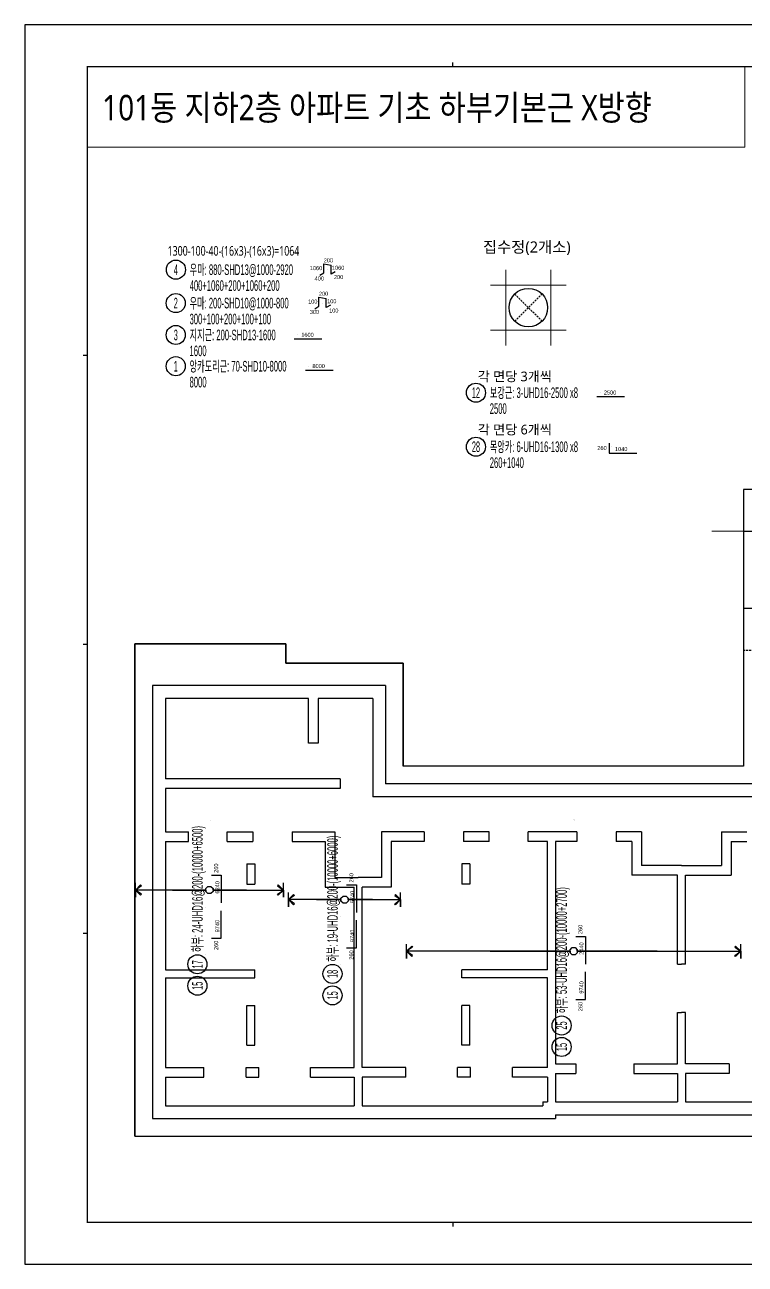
# Model space of a CAD drawing. Header units: millimetres. Extents: x 317501 to 814054, y -400799 to -14117.
# Drawn here: x 418421 to 440841, y -142411 to -103847 of the extents above; entities that cross this region are included whole.
import ezdxf
from ezdxf.enums import TextEntityAlignment as Align

# ---------------------------------------------------------------- set-up
doc = ezdxf.new("R2010")
doc.units = ezdxf.units.MM
doc.header["$LTSCALE"] = 38
doc.linetypes.add('HID', pattern=[2.5, 2, -0.5])
doc.linetypes.add('XS-기초$0$HID', pattern=[2.3, 1.5, -0.8])
for name, color, linetype in [('00', 7, 'Continuous'), ('DIM', 7, 'Continuous'), ('RP_TAG', 7, 'Continuous'), ('XDIM', 7, 'Continuous'), ('XREBAR', 1, 'Continuous'), ('XS-기초$0$기초꺽임', 4, 'XS-기초$0$HID'), ('XS-기초$0$기초연단', 3, 'Continuous'), ('XS-기초$0$집수정', 21, 'Continuous'), ('철근변경선', 1, 'HID')]:
    doc.layers.add(name, color=color, linetype=linetype)
doc.layers.add('XTITLE', color=22, linetype='Continuous', lineweight=0)
doc.styles.add('RPWK1', font='Dotum.ttf', dxfattribs={"bigfont": 'whgtxt.shx'})
doc.styles.add('RPWK2', font='Dotum.ttf')
doc.styles.add('돋움', font='malgun.ttf')

# ---------------------------------------------------------------- blocks, each defined once
blk = doc.blocks.new('dhs_sheet2e')
at = {"color": 7}
for p, q in [((20500.6, 57331.7), (20500.6, 57531.5)), ((2996.4, 43498.2), (2796.7, 43498.2)), ((2996.4, 29664.7), (2796.7, 29664.7)), ((2996.4, 15831.2), (2796.7, 15831.2)), ((20500.6, 1997.6), (20500.6, 1797.9))]:
    blk.add_line(p, q, dxfattribs=at)
blk.add_lwpolyline([(84000, 0), (84000, 59329.4), (0, 59329.4), (0, 0)], close=True, dxfattribs=at)
at = {"color": 30, "const_width": 64.9}
blk.add_lwpolyline([(81003.6, 57331.7), (2996.4, 57331.7), (2996.4, 1997.6), (81003.6, 1997.6)], close=True, dxfattribs=at)
blk = doc.blocks.new('szdhdte')
at = {"layer": 'DIM', "color": 5}
for p, q in [((-11685, 3060), (-18935, 3060)), ((-18935, 3060), (-18935, -10415)), ((-11685, 3060), (-11685, 0)), ((-14085, 2660), (-18535, 2660)), ((-18535, 2660), (-18535, 160)), ((-14085, 1270), (-14085, 2660)), ((-12085, 2660), (-13785, 2660)), ((-13785, 2660), (-13785, 1270)), ((-12085, 2660), (-12085, -400)), ((-13785, 1270), (-14085, 1270)), ((-13095, 160), (-18535, 160)), ((-13095, 160), (-13095, -140)), ((0, 0), (-11685, 0)), ((-13095, -140), (-18535, -140)), ((-18535, -140), (-18535, -1490)), ((400, -400), (-12085, -400)), ((-18535, -1490), (-17820, -1490)), ((-17820, -1790), (-17820, -1490)), ((-16610, -1790), (-16610, -1490)), ((-16610, -1490), (-15810, -1490)), ((-15810, -1490), (-15810, -1790)), ((-14590, -1490), (-14590, -1790)), ((-14590, -1490), (-13260, -1490)), ((-13260, -1490), (-13260, -2910)), ((-10480, -1490), (-11810, -1490)), ((-11810, -1490), (-11810, -2910)), ((-10480, -1490), (-10480, -1790)), ((-9260, -1490), (-9260, -1790)), ((-8460, -1490), (-9260, -1490)), ((-8460, -1790), (-8460, -1490)), ((-7250, -1790), (-7250, -1490)), ((-6495, -1490), (-7250, -1490)), ((-5730, -1490), (-6495, -1490)), ((-5730, -1490), (-5730, -1790)), ((-3720, -1490), (-4510, -1490)), ((-4510, -1490), (-4510, -1790)), ((-3720, -1490), (-3720, -2540)), ((-1230, -1490), (-440, -1490)), ((-1230, -1490), (-1230, -2540)), ((-18535, -1790), (-17820, -1790)), ((-18535, -1790), (-18535, -5785)), ((-16610, -1790), (-15810, -1790)), ((-14590, -1790), (-13560, -1790)), ((-13560, -1790), (-13560, -3210)), ((-10480, -1790), (-11510, -1790)), ((-11510, -1790), (-11510, -3210)), ((-8460, -1790), (-9260, -1790)), ((-6645, -1790), (-7250, -1790)), ((-6645, -5785), (-6645, -1790)), ((-6395, -1790), (-6395, -8710)), ((-5730, -1790), (-6395, -1790)), ((-4020, -1790), (-4510, -1790)), ((-4020, -1790), (-4020, -2840)), ((-930, -1790), (-440, -1790)), ((-930, -1790), (-930, -2840)), ((-16005, -2490), (-16005, -3120)), ((-16005, -2490), (-15755, -2490)), ((-15755, -2490), (-15755, -3120)), ((-9315, -2490), (-9315, -3120)), ((-9065, -2490), (-9315, -2490)), ((-9065, -2490), (-9065, -3120)), ((-2475, -2540), (-3720, -2540)), ((-2475, -2540), (-1230, -2540)), ((-13260, -2910), (-12535, -2910)), ((-11810, -2910), (-12535, -2910)), ((-2600, -2840), (-4020, -2840)), ((-2600, -5610), (-2600, -2840)), ((-2350, -5610), (-2350, -2840)), ((-2350, -2840), (-930, -2840)), ((-16005, -3120), (-15755, -3120)), ((-13560, -3210), (-12660, -3210)), ((-12660, -8830), (-12660, -3210)), ((-12410, -8830), (-12410, -3210)), ((-11510, -3210), (-12410, -3210)), ((-9065, -3120), (-9315, -3120)), ((-2600, -5610), (-2475, -5610)), ((-2350, -5610), (-2475, -5610)), ((-18535, -5785), (-15755, -5785)), ((-18535, -6035), (-15755, -6035)), ((-18535, -6035), (-18535, -8830)), ((-15755, -6035), (-15755, -5785)), ((-6645, -5785), (-9315, -5785)), ((-9315, -6035), (-9315, -5785)), ((-6645, -6035), (-9315, -6035)), ((-6645, -8830), (-6645, -6035)), ((-16005, -8130), (-16005, -6895)), ((-16005, -6895), (-15755, -6895)), ((-15755, -8130), (-15755, -6895)), ((-9315, -8130), (-9315, -6895)), ((-9065, -6895), (-9315, -6895)), ((-9065, -8130), (-9065, -6895)), ((-2600, -8710), (-2600, -7110)), ((-2600, -7110), (-2475, -7110)), ((-2350, -7110), (-2475, -7110)), ((-2350, -8710), (-2350, -7110)), ((-16005, -8130), (-15755, -8130)), ((-9065, -8130), (-9315, -8130)), ((-18535, -8830), (-17335, -8830)), ((-17335, -9130), (-17335, -8830)), ((-16025, -8830), (-15625, -8830)), ((-16025, -9130), (-16025, -8830)), ((-15625, -9130), (-15625, -8830)), ((-14015, -8830), (-12660, -8830)), ((-14015, -9130), (-14015, -8830)), ((-11055, -8830), (-12410, -8830)), ((-11055, -9130), (-11055, -8830)), ((-9045, -8830), (-9445, -8830)), ((-9445, -9130), (-9445, -8830)), ((-9045, -9130), (-9045, -8830)), ((-7735, -9130), (-7735, -8830)), ((-6645, -8830), (-7735, -8830)), ((-6395, -8710), (-5765, -8710)), ((-5765, -8710), (-5765, -9010)), ((-3955, -8710), (-2600, -8710)), ((-3955, -8710), (-3955, -9010)), ((-995, -8710), (-2350, -8710)), ((-995, -8710), (-995, -9010)), ((-18535, -9130), (-17335, -9130)), ((-18535, -9130), (-18535, -10015)), ((-16025, -9130), (-15625, -9130)), ((-14015, -9130), (-12660, -9130)), ((-12660, -9130), (-12660, -10015)), ((-11055, -9130), (-12410, -9130)), ((-12410, -9130), (-12410, -10015)), ((-9045, -9130), (-9445, -9130)), ((-6645, -9130), (-7735, -9130)), ((-6645, -9130), (-6645, -9895)), ((-6395, -9010), (-6395, -9895)), ((-6395, -9010), (-5765, -9010)), ((-3955, -9010), (-2600, -9010)), ((-2600, -9010), (-2600, -9895)), ((-995, -9010), (-2350, -9010)), ((-2350, -9010), (-2350, -9895)), ((-18535, -10015), (-12660, -10015)), ((-12410, -10015), (-6795, -10015)), ((-6795, -9895), (-6795, -10015)), ((-6795, -9895), (-6645, -9895)), ((-6395, -9895), (-2600, -9895)), ((-2350, -9895), (1420, -9895)), ((-6395, -10295), (-6395, -10415)), ((-6395, -10295), (5225, -10295)), ((-18935, -10415), (-6395, -10415))]:
    blk.add_line(p, q, dxfattribs=at)
at = {"layer": 'XS-기초$0$기초꺽임', "color": 8}
blk.add_lwpolyline([(3800, 9160), (-550, 9160), (-550, 7860), (9900, 7860), (9900, 2960), (7600, 2960), (7600, 5460), (-550, 5460), (-550, 4160), (1300, 4160), (1300, 3760), (2800, 3760), (2800, 4160), (6300, 4160), (6300, 1310), (11200, 1310), (11200, 7285), (11980, 7285), (11980, 10285), (10480, 10285), (10480, 9510), (5700, 9510), (5700, 9760), (3800, 9760)], close=True, dxfattribs=at)
at = {"layer": 'XS-기초$0$기초연단'}
for p, q in [((-550, 9160), (-550, 550)), ((3800, 9160), (-550, 9160)), ((-19485, -10965), (-19485, 4360)), ((-19485, 4360), (-14785, 4360)), ((-14785, 4360), (-14785, 3760)), ((-14785, 3760), (-11135, 3760)), ((-11135, 3760), (-11135, 550)), ((-550, 550), (-11135, 550)), ((-19485, -10965), (4725, -10965))]:
    blk.add_line(p, q, dxfattribs=at)
blk.add_lwpolyline([(4150, 20302), (4150, 17985), (3800, 17985), (3800, 9160), (-550, 9160), (-550, 7860), (9900, 7860), (9900, 2960), (7600, 2960), (7600, 5460), (-550, 5460), (-550, 550), (-11135, 550), (-11135, 3760), (-14785, 3760), (-14785, 4360), (-19485, 4360), (-19485, -10965), (4725, -10965)], dxfattribs=at)
at = {"layer": '철근변경선', "ltscale": 2, "const_width": 30}
blk.add_lwpolyline([(9900, -12612), (9900, 7860), (-1534, 7860)], dxfattribs=at)
blk = doc.blocks.new('*U1067', base_point=(432165.8795, -116975.7695))
at = {"layer": 'RP_TAG', "color": 0, "linetype": 'Continuous', "ltscale": 100}
blk.add_circle((432461.8795, -116975.7695), 297, dxfattribs=at)
at = {"layer": 'RP_TAG', "color": 0, "linetype": 'Continuous', "ltscale": 100, "style": 'RPWK1', "width": 0.5}
blk.add_text('28', height=330, dxfattribs=at).set_placement((432461.8795, -116975.7695), align=Align.MIDDLE_CENTER)
at = {"layer": 'RP_TAG', "color": 0, "linetype": 'Continuous', "ltscale": 100, "style": 'RPWK1', "width": 0.55}
for s, p in [('목앙카: 6-UHD16-1300 x8', (432890.8795, -116975.7695)), ('260+1040', (432890.8795, -117470.7695))]:
    blk.add_text(s, height=330, dxfattribs=at).set_placement(p, align=Align.MIDDLE_LEFT)
blk = doc.blocks.new('*U1068', base_point=(432165.8795, -115293.7055))
at = {"layer": 'RP_TAG', "color": 0, "linetype": 'Continuous', "ltscale": 100}
blk.add_circle((432461.8795, -115293.7055), 297, dxfattribs=at)
at = {"layer": 'RP_TAG', "color": 0, "linetype": 'Continuous', "ltscale": 100, "style": 'RPWK1', "width": 0.5}
blk.add_text('12', height=330, dxfattribs=at).set_placement((432461.8795, -115293.7055), align=Align.MIDDLE_CENTER)
at = {"layer": 'RP_TAG', "color": 0, "linetype": 'Continuous', "ltscale": 100, "style": 'RPWK1', "width": 0.55}
for s, p in [('보강근: 3-UHD16-2500 x8', (432890.8795, -115293.7055)), ('2500', (432890.8795, -115788.7055))]:
    blk.add_text(s, height=330, dxfattribs=at).set_placement(p, align=Align.MIDDLE_LEFT)
blk = doc.blocks.new('*U1069', base_point=(422827.5571, -111466.0894))
at = {"layer": 'RP_TAG', "color": 0, "linetype": 'Continuous', "ltscale": 100}
blk.add_circle((423123.5571, -111466.0894), 297, dxfattribs=at)
at = {"layer": 'RP_TAG', "color": 0, "linetype": 'Continuous', "ltscale": 100, "style": 'RPWK1', "width": 0.5}
blk.add_text('4', height=330, dxfattribs=at).set_placement((423123.5571, -111466.0894), align=Align.MIDDLE_CENTER)
at = {"layer": 'RP_TAG', "color": 0, "linetype": 'Continuous', "ltscale": 100, "style": 'RPWK1', "width": 0.55}
for s, p in [('우마: 880-SHD13@1000-2920', (423552.5571, -111466.0894)), ('400+1060+200+1060+200', (423552.5571, -111961.0894))]:
    blk.add_text(s, height=330, dxfattribs=at).set_placement(p, align=Align.MIDDLE_LEFT)
blk = doc.blocks.new('*U1070', base_point=(422824.0967, -112506.1488))
at = {"layer": 'RP_TAG', "color": 0, "linetype": 'Continuous', "ltscale": 100}
blk.add_circle((423120.0967, -112506.1488), 297, dxfattribs=at)
at = {"layer": 'RP_TAG', "color": 0, "linetype": 'Continuous', "ltscale": 100, "style": 'RPWK1', "width": 0.5}
blk.add_text('2', height=330, dxfattribs=at).set_placement((423120.0967, -112506.1488), align=Align.MIDDLE_CENTER)
at = {"layer": 'RP_TAG', "color": 0, "linetype": 'Continuous', "ltscale": 100, "style": 'RPWK1', "width": 0.55}
for s, p in [('우마: 200-SHD10@1000-800', (423549.0967, -112506.1488)), ('300+100+200+100+100', (423549.0967, -113001.1488))]:
    blk.add_text(s, height=330, dxfattribs=at).set_placement(p, align=Align.MIDDLE_LEFT)
blk = doc.blocks.new('*U1071', base_point=(422824.0967, -113497.3157))
at = {"layer": 'RP_TAG', "color": 0, "linetype": 'Continuous', "ltscale": 100}
blk.add_circle((423120.0967, -113497.3157), 297, dxfattribs=at)
at = {"layer": 'RP_TAG', "color": 0, "linetype": 'Continuous', "ltscale": 100, "style": 'RPWK1', "width": 0.5}
blk.add_text('3', height=330, dxfattribs=at).set_placement((423120.0967, -113497.3157), align=Align.MIDDLE_CENTER)
at = {"layer": 'RP_TAG', "color": 0, "linetype": 'Continuous', "ltscale": 100, "style": 'RPWK1', "width": 0.55}
for s, p in [('지지근: 200-SHD13-1600', (423549.0967, -113497.3157)), ('1600', (423549.0967, -113992.3157))]:
    blk.add_text(s, height=330, dxfattribs=at).set_placement(p, align=Align.MIDDLE_LEFT)
blk = doc.blocks.new('*U1072', base_point=(422824.0967, -114469.8928))
at = {"layer": 'RP_TAG', "color": 0, "linetype": 'Continuous', "ltscale": 100}
blk.add_circle((423120.0967, -114469.8928), 297, dxfattribs=at)
at = {"layer": 'RP_TAG', "color": 0, "linetype": 'Continuous', "ltscale": 100, "style": 'RPWK1', "width": 0.5}
blk.add_text('1', height=330, dxfattribs=at).set_placement((423120.0967, -114469.8928), align=Align.MIDDLE_CENTER)
at = {"layer": 'RP_TAG', "color": 0, "linetype": 'Continuous', "ltscale": 100, "style": 'RPWK1', "width": 0.55}
for s, p in [('앙카도리근: 70-SHD10-8000', (423549.0967, -114469.8928)), ('8000', (423549.0967, -114964.8928))]:
    blk.add_text(s, height=330, dxfattribs=at).set_placement(p, align=Align.MIDDLE_LEFT)
blk = doc.blocks.new('*U1088', base_point=(427997.4088, -133081.4086))
at = {"layer": 'RP_TAG', "color": 0, "linetype": 'Continuous', "ltscale": 100}
for centre in [(427997.409888, -133378.4086), (427997.412361, -134046.6586)]:
    blk.add_circle(centre, 297, dxfattribs=at)
at = {"layer": 'RP_TAG', "color": 0, "linetype": 'Continuous', "ltscale": 100, "style": 'RPWK1', "oblique": 359.9999999948, "width": 0.55}
blk.add_text('하부: 19-UHD16@200-(10000+6000)', height=330, rotation=90.000210454, dxfattribs=at).set_placement((427997.40847, -132998.9086), align=Align.MIDDLE_LEFT)
at = {"layer": 'RP_TAG', "color": 0, "linetype": 'Continuous', "ltscale": 100, "style": 'RPWK1', "width": 0.5}
for s, rotation, oblique, p in [('18', 90.0002104552, 359.9999999951, (427997.409888, -133378.4086)), ('15', 90.0002104619, 0.0000000017, (427997.412361, -134046.6586))]:
    blk.add_text(s, height=330, rotation=rotation, dxfattribs=dict(at, oblique=oblique)).set_placement(p, align=Align.MIDDLE_CENTER)
blk = doc.blocks.new('*U1093', base_point=(435127.4088, -134686.4086))
at = {"layer": 'RP_TAG', "color": 0, "linetype": 'Continuous', "ltscale": 100}
for centre in [(435127.409888, -134983.4086), (435127.412361, -135651.6586)]:
    blk.add_circle(centre, 297, dxfattribs=at)
at = {"layer": 'RP_TAG', "color": 0, "linetype": 'Continuous', "ltscale": 100, "style": 'RPWK1', "width": 0.55}
blk.add_text('하부: 53-UHD16@200-(10000+2700)', height=330, rotation=90.0002104601, dxfattribs=at).set_placement((435127.40847, -134603.9086), align=Align.MIDDLE_LEFT)
at = {"layer": 'RP_TAG', "color": 0, "linetype": 'Continuous', "ltscale": 100, "style": 'RPWK1', "oblique": 0.0000000017, "width": 0.5}
for s, p in [('25', (435127.409888, -134983.4086)), ('15', (435127.412361, -135651.6586))]:
    blk.add_text(s, height=330, rotation=90.0002104619, dxfattribs=at).set_placement(p, align=Align.MIDDLE_CENTER)
blk = doc.blocks.new('*U1094', base_point=(423792.4088, -132781.4086))
at = {"layer": 'RP_TAG', "color": 0, "linetype": 'Continuous', "ltscale": 100}
for centre in [(423792.409888, -133078.4086), (423792.412361, -133746.6586)]:
    blk.add_circle(centre, 297, dxfattribs=at)
at = {"layer": 'RP_TAG', "color": 0, "linetype": 'Continuous', "ltscale": 100, "style": 'RPWK1', "oblique": 359.9999999948, "width": 0.55}
blk.add_text('하부: 24-UHD16@200-(10000+6500)', height=330, rotation=90.000210454, dxfattribs=at).set_placement((423792.40847, -132698.9086), align=Align.MIDDLE_LEFT)
at = {"layer": 'RP_TAG', "color": 0, "linetype": 'Continuous', "ltscale": 100, "style": 'RPWK1', "width": 0.5}
for s, rotation, oblique, p in [('17', 90.0002104552, 359.9999999951, (423792.409888, -133078.4086)), ('15', 90.0002104619, 0.0000000017, (423792.412361, -133746.6586))]:
    blk.add_text(s, height=330, rotation=rotation, dxfattribs=dict(at, oblique=oblique)).set_placement(p, align=Align.MIDDLE_CENTER)

msp = doc.modelspace()

# ---------------------------------------------------------------- linework, layer by layer
at = {"layer": 'RP_TAG', "color": 1, "linetype": 'Continuous', "ltscale": 100}
for p, q in [((427725, -111279.4), (427952.1, -111321.5)), ((427725, -111562.8), (427725, -111279.4)), ((427952.1, -111604.9), (427952.1, -111321.5)), ((427599.5, -111640.1), (427725, -111562.8)), ((428081, -111531.5), (427952.1, -111604.9)), ((427449, -112680.2), (427574.6, -112602.8)), ((427574.6, -112319.4), (427801.6, -112361.5)), ((427574.6, -112602.8), (427574.6, -112319.4)), ((427801.6, -112644.9), (427801.6, -112361.5)), ((427930.5, -112571.6), (427801.6, -112644.9))]:
    msp.add_line(p, q, dxfattribs=at)
at = {"layer": 'RP_TAG', "color": 250, "linetype": 'Continuous', "ltscale": 100}
for p, q in [((427848.3, -111466.1), (427848.3, -111466.1)), ((427697.8, -112506.1), (427697.8, -112506.1)), ((426917.4, -113497.3), (426917.4, -113497.3)), ((427263.9, -114469.9), (427263.9, -114469.9)), ((436332.8, -115293.7), (436332.8, -115293.7)), ((436680.5, -116975.8), (436680.5, -116975.8)), ((424039.9, -131299), (424039.9, -131299)), ((428244.9, -131599), (428244.9, -131599)), ((424039.9, -132781.4), (424039.9, -132781.4)), ((428244.9, -133081.4), (428244.9, -133081.4)), ((435374.9, -133204), (435374.9, -133204)), ((435374.9, -134686.4), (435374.9, -134686.4))]:
    msp.add_line(p, q, dxfattribs=at)
at = {"layer": 'RP_TAG', "color": 1, "linetype": 'Continuous', "ltscale": 100}
for points in [[(426808.5, -113616.3), (427668.8, -113616.3)], [(427155, -114588.8), (428015.3, -114588.8)], [(436223.9, -115412.6), (437084.3, -115412.6)], [(436603.8, -116867.9), (436603.8, -117172.6), (437464, -117172.6)], [(424230.4, -130307.4), (424534.9, -130307.4), (424534.9, -131167)], [(428435.4, -130607.4), (428739.9, -130607.4), (428739.9, -131467)], [(424230.4, -132270.8), (424534.9, -132270.8), (424534.9, -131411.2)], [(428435.4, -132570.8), (428739.9, -132570.8), (428739.9, -131711.2)], [(435565.4, -132212.4), (435869.9, -132212.4), (435869.9, -133072)], [(435565.4, -134175.8), (435869.9, -134175.8), (435869.9, -133316.2)]]:
    msp.add_lwpolyline(points, dxfattribs=at)
at = {"layer": 'XDIM', "color": 4, "linetype": 'Continuous', "ltscale": 6.50051e-315, "elevation": -1.5}
for points in [[(423017.4, -130767.7), (424054.9, -130767.7), (424054.9, -130814.3), (424054.9, -130721.1), (424120.8, -130655.2), (424214, -130655.2), (424279.9, -130721.1), (424279.9, -130814.3), (424214, -130880.2), (424120.8, -130880.2), (424054.9, -130814.3), (424054.9, -130767.7), (423017.4, -130767.7), (423017.4, -130767.7), (421867.4, -130767.7), (422026.5, -130608.6), (422051.7, -130638.6), (421867.4, -130767.7), (422026.5, -130926.8), (422051.7, -130896.7), (421867.4, -130767.7), (421867.4, -130992.7), (421867.4, -130542.7)], [(425317.4, -130767.7), (424279.9, -130767.7), (424279.9, -130721.1), (424279.9, -130814.3), (424214, -130880.2), (424120.8, -130880.2), (424054.9, -130814.3), (424054.9, -130721.1), (424120.8, -130655.2), (424214, -130655.2), (424279.9, -130721.1), (424279.9, -130767.7), (425317.4, -130767.7), (425317.4, -130767.7), (426467.4, -130767.7), (426308.3, -130926.8), (426283.1, -130896.7), (426467.4, -130767.7), (426308.3, -130608.6), (426283.1, -130638.6), (426467.4, -130767.7), (426467.4, -130992.7), (426467.4, -130542.7)], [(427499.9, -131067.7), (428259.9, -131067.7), (428259.9, -131114.3), (428259.9, -131021.1), (428325.8, -130955.2), (428419, -130955.2), (428484.9, -131021.1), (428484.9, -131114.3), (428419, -131180.2), (428325.8, -131180.2), (428259.9, -131114.3), (428259.9, -131067.7), (427499.9, -131067.7), (427499.9, -131067.7), (426627.4, -131067.7), (426786.5, -130908.6), (426811.7, -130938.6), (426627.4, -131067.7), (426786.5, -131226.8), (426811.7, -131196.7), (426627.4, -131067.7), (426627.4, -131292.7), (426627.4, -130842.7)], [(429244.9, -131067.7), (428484.9, -131067.7), (428484.9, -131021.1), (428484.9, -131114.3), (428419, -131180.2), (428325.8, -131180.2), (428259.9, -131114.3), (428259.9, -131021.1), (428325.8, -130955.2), (428419, -130955.2), (428484.9, -131021.1), (428484.9, -131067.7), (429244.9, -131067.7), (429244.9, -131067.7), (430117.4, -131067.7), (429958.3, -131226.8), (429933.1, -131196.7), (430117.4, -131067.7), (429958.3, -130908.6), (429933.1, -130938.6), (430117.4, -131067.7), (430117.4, -131292.7), (430117.4, -130842.7)], [(432902.4, -132672.7), (435389.9, -132672.7), (435389.9, -132719.3), (435389.9, -132626.1), (435455.8, -132560.2), (435549, -132560.2), (435614.9, -132626.1), (435614.9, -132719.3), (435549, -132785.2), (435455.8, -132785.2), (435389.9, -132719.3), (435389.9, -132672.7), (432902.4, -132672.7), (432902.4, -132672.7), (430302.4, -132672.7), (430461.5, -132513.6), (430486.7, -132543.6), (430302.4, -132672.7), (430461.5, -132831.8), (430486.7, -132801.7), (430302.4, -132672.7), (430302.4, -132897.7), (430302.4, -132447.7)], [(438102.4, -132672.7), (435614.9, -132672.7), (435614.9, -132626.1), (435614.9, -132719.3), (435549, -132785.2), (435455.8, -132785.2), (435389.9, -132719.3), (435389.9, -132626.1), (435455.8, -132560.2), (435549, -132560.2), (435614.9, -132626.1), (435614.9, -132672.7), (438102.4, -132672.7), (438102.4, -132672.7), (440702.4, -132672.7), (440543.3, -132831.8), (440518.1, -132801.7), (440702.4, -132672.7), (440543.3, -132513.6), (440518.1, -132543.6), (440702.4, -132672.7), (440702.4, -132897.7), (440702.4, -132447.7)]]:
    msp.add_lwpolyline(points, dxfattribs=at)
at = {"layer": 'XDIM', "color": 1}
msp.add_circle((434092.6, -112647.3), 600, dxfattribs=at)
at = {"layer": 'XREBAR', "color": 171, "linetype": 'Continuous', "ltscale": 6.50051e-315, "const_width": 1}
for points in [[(424204.9, -129425.2), (424204.9, -129425.2), (424204.9, -128610.2), (424199.9, -128591.4), (424186.2, -128577.7), (424167.4, -128572.7), (424167.4, -123185.2), (424427.4, -123185.2)], [(428409.9, -129525.2), (428409.9, -129525.2), (428409.9, -128610.2), (428404.9, -128591.4), (428391.2, -128577.7), (428372.4, -128572.7), (428372.4, -123785.2), (428632.4, -123785.2)], [(435539.9, -129435.2), (435539.9, -129435.2), (435539.9, -128610.2), (435534.9, -128591.4), (435521.2, -128577.7), (435502.4, -128572.7), (435502.4, -126995.2), (435762.4, -126995.2)], [(424427.4, -138350.2), (424167.4, -138350.2), (424167.4, -128610.2), (424167.4, -128610.2)], [(428632.4, -138350.2), (428372.4, -138350.2), (428372.4, -128610.2), (428372.4, -128610.2)], [(435762.4, -138350.2), (435502.4, -138350.2), (435502.4, -128610.2), (435502.4, -128610.2)]]:
    msp.add_lwpolyline(points, dxfattribs=at)
at = {"layer": 'XS-기초$0$집수정', "color": 1, "linetype": 'XS-기초$0$HID'}
for p, q in [((434516.9, -112223.1), (433668.4, -113071.6)), ((434516.9, -113071.6), (433668.4, -112223.1))]:
    msp.add_line(p, q, dxfattribs=at)
at = {"layer": 'XTITLE', "color": 2}
for p, q in [((433392.6, -113827.3), (433392.6, -111467.3)), ((434792.6, -111467.3), (434792.6, -113827.3)), ((432912.6, -111947.3), (435272.6, -111947.3)), ((435272.6, -113347.3), (432912.6, -113347.3))]:
    msp.add_line(p, q, dxfattribs=at)
at = {"layer": 'XTITLE', "color": 3, "ltscale": 2}
msp.add_lwpolyline([(420368.6, -105145.2), (440828.9, -105145.2), (440828.9, -107656.5), (420368.6, -107656.5)], close=True, dxfattribs=at)

# ---------------------------------------------------------------- block references
at = {"color": 255, "xscale": 0.6499999991059565, "yscale": 0.6499999991059565, "zscale": 0.6499999991059565}
msp.add_blockref('dhs_sheet2e', (418420.9, -142410.8), dxfattribs=at)
at = {"layer": '00'}
msp.add_blockref('szdhdte', (441332.4, -127465.2), dxfattribs=at)
at = {"layer": 'RP_TAG', "color": 11, "linetype": 'Continuous', "ltscale": 4.80703e-312}
for name, p in [('*U1069', (422827.6, -111466.1)), ('*U1071', (422824.1, -113497.3))]:
    msp.add_blockref(name, p, dxfattribs=at)
at = {"layer": 'RP_TAG', "color": 30, "linetype": 'Continuous', "ltscale": 4.80703e-312}
for name, p in [('*U1070', (422824.1, -112506.1)), ('*U1072', (422824.1, -114469.9))]:
    msp.add_blockref(name, p, dxfattribs=at)
at = {"layer": 'RP_TAG', "color": 171, "linetype": 'Continuous', "ltscale": 4.80703e-312}
for name, p in [('*U1068', (432165.9, -115293.7)), ('*U1067', (432165.9, -116975.8)), ('*U1094', (423792.4, -132781.4)), ('*U1088', (427997.4, -133081.4)), ('*U1093', (435127.4, -134686.4))]:
    msp.add_blockref(name, p, dxfattribs=at)

# ---------------------------------------------------------------- texts
at = {"layer": 'RP_TAG', "color": 2, "linetype": 'Continuous', "ltscale": 100, "style": 'RPWK2'}
for s, p in [('1060', (427678.1, -111418.1)), ('100', (427527.7, -112458.1))]:
    msp.add_text(s, height=125.77, dxfattribs=at).set_placement(p, align=Align.MIDDLE_RIGHT)
for s, p in [('200', (427869.4, -111276.2)), ('200', (427718.9, -112316.3)), ('1600', (427219.8, -113593.1)), ('8000', (427566.3, -114565.7)), ('2500', (436635.2, -115389.5)), ('1040', (436981.5, -117148.5))]:
    msp.add_text(s, height=125.77, dxfattribs=at).set_placement(p, align=Align.BOTTOM_CENTER)
for s, p in [('1060', (427979.3, -111407.4)), ('100', (427828.9, -112447.5))]:
    msp.add_text(s, height=125.77, dxfattribs=at).set_placement(p, align=Align.MIDDLE_LEFT)
for s, p in [('400', (427730.4, -111677.9)), ('300', (427579.9, -112717.9))]:
    msp.add_text(s, height=125.77, dxfattribs=at).set_placement(p, align=Align.TOP_RIGHT)
for s, p in [('200', (428041.9, -111634.6)), ('100', (427891.4, -112674.7))]:
    msp.add_text(s, height=125.77, dxfattribs=at).set_placement(p, align=Align.TOP_LEFT)
msp.add_text('260', height=125.77, dxfattribs=at).set_placement((436529.3, -117114.4), align=Align.BOTTOM_RIGHT)
for p in [(424476.7, -130233), (428681.7, -130533), (435811.7, -132138)]:
    msp.add_text('260', height=125.77, rotation=90.00019, dxfattribs=at).set_placement(p, align=Align.BOTTOM_LEFT)
for s, rotation, p in [('6240', 90.00019, (424510.8, -130684.9)), ('5740', 90.00019, (428715.8, -130984.9)), ('9740', 90.00021, (424510.8, -131893.3)), ('9740', 90.00021, (428715.8, -132193.3)), ('2440', 90.00019, (435845.8, -132589.9)), ('9740', 90.00021, (435845.8, -133798.3))]:
    msp.add_text(s, height=125.77, rotation=rotation, dxfattribs=at).set_placement(p, align=Align.BOTTOM_CENTER)
for p in [(424476.7, -132345.2), (428681.7, -132645.2), (435811.7, -134250.2)]:
    msp.add_text('260', height=125.77, rotation=90.00021, dxfattribs=at).set_placement(p, align=Align.BOTTOM_RIGHT)
at = {"layer": 'XTITLE', "color": 2, "style": '돋움'}
for s, height, width, p in [('101동 지하2층 아파트 기초 하부기본근 X방향', 788.811, 0.85, (420827, -106423.9)), ('1300-100-40-(16x3)-(16x3)=1064', 300, 0.7, (422865.7, -110881.2))]:
    msp.add_text(s, height=height, dxfattribs=dict(at, width=width)).set_placement(p, align=Align.MIDDLE_LEFT)
for s, height, p in [('집수정(2개소)', 350, (432679.3, -110761.2)), ('각 면당 3개씩', 300, (432517.4, -114787.9)), ('각 면당 6개씩', 300, (432517.4, -116442.7))]:
    msp.add_text(s, height=height, dxfattribs=at).set_placement(p, align=Align.MIDDLE_LEFT)

doc.saveas('drawing.dxf')
